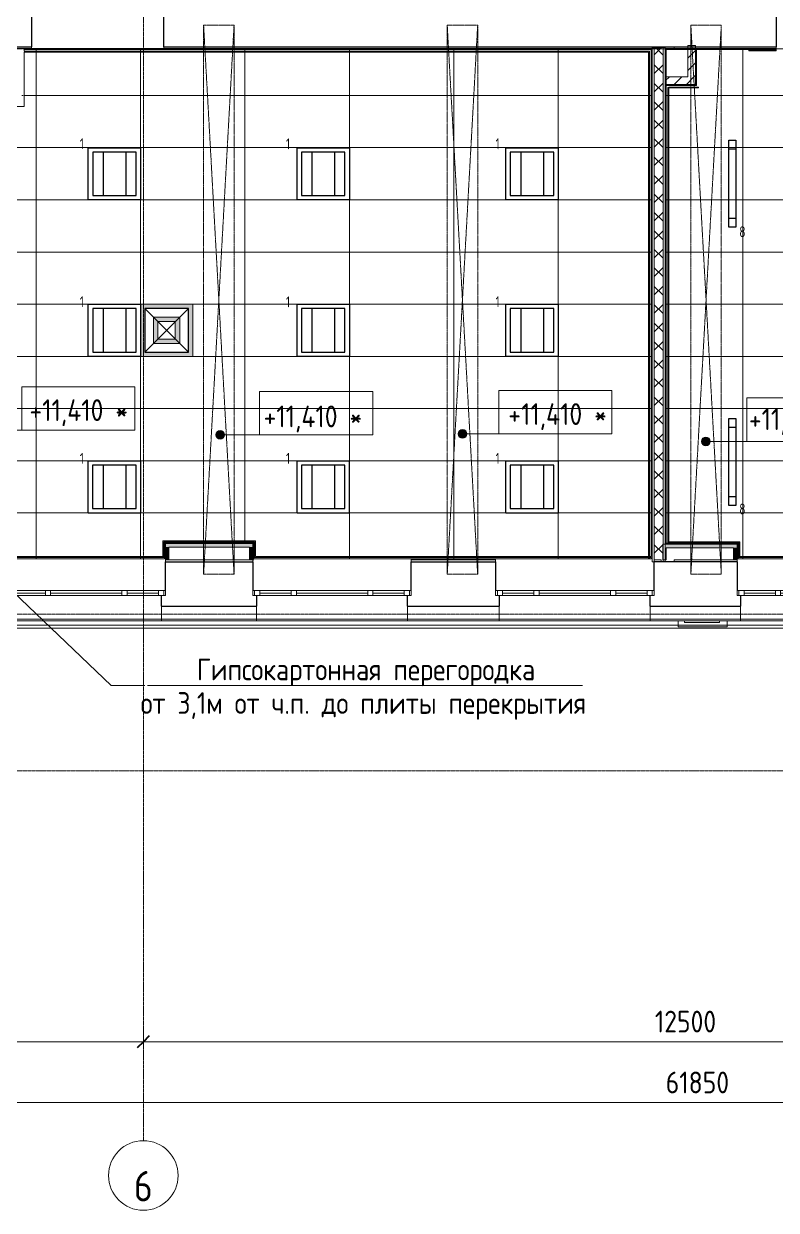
# Model space of a CAD drawing. Header units: millimetres. Extents: x -10438 to 68527, y -5058 to 44223.
# Drawn here: x 16675 to 25324, y -5058 to 8583 of the extents above; entities that cross this region are included whole.
import ezdxf

# ---------------------------------------------------------------- set-up
doc = ezdxf.new("R2010")
doc.units = ezdxf.units.MM
for name, pattern in [('ADSK_Линия сетки', [25, 20, -2.5, 0, -2.5]), ('ADSK_Штрих_ш3 п1_5', [4.5, 3, -1.5]), ('ADSK_Штрихпунктирная 2 точки_ш15 п1_5 п1_5 п1_5', [19.5, 15, -1.5, 0, -1.5, 0, -1.5])]:
    doc.linetypes.add(name, pattern=pattern)
for name, color, linetype, lineweight in [('_ Окна', 7, 'Continuous', 9), ('Аннотация', 7, 'Continuous', 20), ('Каркас', 7, 'Continuous', 18), ('Окна', 7, 'Continuous', 9), ('Оси', 7, 'Continuous', 9), ('Отметки', 7, 'Continuous', 9), ('Потолки штриховка', 7, 'Continuous', 9), ('Размеры', 7, 'Continuous', 9), ('Размеры-100', 7, 'Continuous', 9), ('Стены внутренние', 7, 'Continuous', 18), ('Стены наружные', 7, 'Continuous', 18), ('Стены несущие', 7, 'Continuous', 30), ('Стены отделка', 7, 'Continuous', 30), ('Стены штриховка', 7, 'Continuous', 9), ('Узлы', 7, 'Continuous', 18)]:
    doc.layers.add(name, color=color, linetype=linetype, lineweight=lineweight)
doc.layers.add('Линии', color=7, linetype='Continuous', lineweight=9, true_color=0x00a600)
doc.styles.add('GOST Common', font='GOST_Common.ttf', dxfattribs={"width": 0.9, "height": 350})
doc.styles.add('GOST Common_1', font='GOST_Common.ttf', dxfattribs={"width": 0.9, "height": 250})
doc.styles.add('GOST Common_2', font='GOST_Common.ttf', dxfattribs={"width": 0.9, "height": 250})
doc.styles.add('GOST Common_4', font='GOST_Common.ttf', dxfattribs={"width": 0.8, "height": 350})
doc.dimstyles.new('ADSK_Основной_2_5_мм_Оси', dxfattribs={"dimscale": 304.8, "dimtxt": 251.428749, "dimasz": 0.463911, "dimexe": 0.492126, "dimexo": 0.492126, "dimgap": 0.098425, "dimtad": 1, "dimrnd": 0.01, "dimdsep": 46, "dimtxsty": 'GOST Common_2', "dimblk1": 'OBLIQUE', "dimblk2": 'OBLIQUE', "dimsah": 1, "dimcen": 0.09, "dimdle": 0.492126, "dimazin": 2, "dimtfac": 1, "dimtdec": 4, "dimtix": 1, "dimtmove": 0, "dimatfit": 3, "dimfxl": 1, "dimtvp": 1, "dimtolj": 1, "dimtzin": 0, "dimlwd": 20, "dimlwe": 20, "dimarcsym": 2})
pattern_1 = [(45, (0, 0), (-70.71068, 70.71068), [])]

# ---------------------------------------------------------------- blocks, each defined once
blk = doc.blocks.new('окно трехпол с фрамугой - 1800 и 1820х2300_h___нов_ ок15-V5-План потолков 3-го этажа')
at = {"layer": '_ Окна', "lineweight": 18}
for p, q in [((-910, 75), (-910, 135)), ((-910, 135), (-830, 135)), ((-830, 75), (-910, 75)), ((-830, 135), (-830, 75)), ((-470, 75), (-470, 135)), ((-470, 135), (-410, 135)), ((-410, 75), (-470, 75)), ((-410, 135), (-410, 75)), ((410, 75), (410, 135)), ((410, 135), (470, 135)), ((470, 75), (410, 75)), ((470, 135), (470, 75)), ((830, 135), (830, 75)), ((910, 135), (830, 135)), ((830, 75), (910, 75)), ((910, 75), (910, 135))]:
    blk.add_line(p, q, dxfattribs=at)
at = {"layer": '_ Окна'}
for p, q in [((-890, 75), (-890, 135)), ((-830, 105), (-470, 105)), ((-410, 105), (410, 105)), ((470, 105), (830, 105)), ((890, 75), (890, 135))]:
    blk.add_line(p, q, dxfattribs=at)
at = {"layer": 'Окна'}
for p, q in [((-910, 135), (-910, 75)), ((-830, 135), (-910, 135)), ((-910, 75), (-830, 75)), ((-830, 135), (-470, 135)), ((-470, 75), (-830, 75)), ((-410, 135), (-470, 135)), ((-470, 75), (-410, 75)), ((-410, 135), (410, 135)), ((410, 75), (-410, 75)), ((470, 135), (410, 135)), ((410, 75), (470, 75)), ((470, 135), (830, 135)), ((830, 75), (470, 75)), ((910, 135), (830, 135)), ((830, 75), (910, 75)), ((910, 75), (910, 135))]:
    blk.add_line(p, q, dxfattribs=at)
blk = doc.blocks.new('окно трехпол с фрамугой - 1800 и 1820х2300_h___нов_ ок15-V8-План потолков 3-го этажа')
at = {"layer": '_ Окна', "lineweight": 18}
for p, q in [((-910, 75), (-910, 135)), ((-910, 135), (-830, 135)), ((-830, 75), (-910, 75)), ((-830, 135), (-830, 75)), ((-470, 75), (-470, 135)), ((-470, 135), (-410, 135)), ((-410, 75), (-470, 75)), ((-410, 135), (-410, 75)), ((410, 75), (410, 135)), ((410, 135), (470, 135)), ((470, 75), (410, 75)), ((470, 135), (470, 75)), ((830, 135), (830, 75)), ((910, 135), (830, 135)), ((830, 75), (910, 75)), ((910, 75), (910, 135))]:
    blk.add_line(p, q, dxfattribs=at)
at = {"layer": '_ Окна'}
for p, q in [((-890, 75), (-890, 135)), ((-830, 105), (-470, 105)), ((-410, 105), (410, 105)), ((470, 105), (830, 105)), ((890, 75), (890, 135))]:
    blk.add_line(p, q, dxfattribs=at)
at = {"layer": 'Окна'}
for p, q in [((-910, 135), (-910, 75)), ((-830, 135), (-910, 135)), ((-910, 75), (-830, 75)), ((-830, 135), (-470, 135)), ((-470, 75), (-830, 75)), ((-410, 135), (-470, 135)), ((-470, 75), (-410, 75)), ((-410, 135), (410, 135)), ((410, 75), (-410, 75)), ((470, 135), (410, 135)), ((410, 75), (470, 75)), ((470, 135), (830, 135)), ((830, 75), (470, 75)), ((910, 135), (830, 135)), ((830, 75), (910, 75)), ((910, 75), (910, 135))]:
    blk.add_line(p, q, dxfattribs=at)
blk = doc.blocks.new('Ось сетки - Круг_Ø8 мм-8258-План потолков 3-го этажа')
at = {"layer": 'Оси', "lineweight": 20}
for start, end in [(360, 180), (180, 360)]:
    blk.add_arc((0, 0), 4, start, end, dxfattribs=at)
blk = doc.blocks.new('DIMBLOCK11-План потолков 3-го этажа')
at = {"layer": 'Размеры-100', "lineweight": 20, "transparency": 16777216}
for p, q in [((10150, -3121), (10150, -2971)), ((18050, -3121), (18050, -2971)), ((10150, -3121), (18050, -3121)), ((10150, -3121), (10150, -3171)), ((18050, -3121), (18050, -3171))]:
    blk.add_line(p, q, dxfattribs=at)
at = {"layer": 'Размеры-100', "lineweight": 40, "transparency": 16777216}
for p, q in [((10150, -3121), (10079, -3192)), ((10150, -3121), (10220, -3050)), ((18050, -3121), (17979, -3192)), ((18050, -3121), (18120, -3050))]:
    blk.add_line(p, q, dxfattribs=at)
at = {"layer": 'Размеры-100', "color": 0, "lineweight": 20, "transparency": 16777216, "insert": (13784, -2764), "char_height": 250, "width": 756.84, "attachment_point": 1, "line_spacing_factor": 1.022761, "style": 'GOST Common_2'}
blk.add_mtext('7900', dxfattribs=at)
blk = doc.blocks.new('_Oblique')
at = {"color": 0, "linetype": 'ByBlock', "lineweight": -2}
blk.add_line((-0.5, -0.5), (0.5, 0.5), dxfattribs=at)
blk = doc.blocks.new('DIMBLOCK12-План потолков 3-го этажа')
at = {"layer": 'Размеры-100', "lineweight": 20, "transparency": 16777216}
for p, q in [((18050, -3121), (18050, -2971)), ((30550, -3121), (30550, -2971)), ((18050, -3121), (30550, -3121)), ((18050, -3121), (18050, -3171)), ((30550, -3121), (30550, -3171))]:
    blk.add_line(p, q, dxfattribs=at)
at = {"layer": 'Размеры-100', "lineweight": 40, "transparency": 16777216}
for p, q in [((18050, -3121), (17979, -3192)), ((18050, -3121), (18120, -3050)), ((30550, -3121), (30479, -3192)), ((30550, -3121), (30620, -3050))]:
    blk.add_line(p, q, dxfattribs=at)
at = {"layer": 'Размеры-100', "color": 0, "lineweight": 20, "transparency": 16777216, "insert": (23929, -2764), "char_height": 250, "width": 889.8, "attachment_point": 1, "line_spacing_factor": 1.022761, "style": 'GOST Common_2'}
blk.add_mtext('12500', dxfattribs=at)
blk = doc.blocks.new('DIMBLOCK18-План потолков 3-го этажа')
at = {"layer": 'Размеры-100', "lineweight": 20, "transparency": 16777216}
for p, q in [((-6500, -3821), (-6500, -3671)), ((55350, -3821), (55350, -3671)), ((-6650, -3821), (55500, -3821)), ((-6500, -3821), (-6500, -3871)), ((55350, -3821), (55350, -3871))]:
    blk.add_line(p, q, dxfattribs=at)
at = {"layer": 'Размеры-100', "lineweight": 40, "transparency": 16777216}
for p, q in [((-6500, -3821), (-6430, -3750)), ((55350, -3821), (55420, -3750)), ((-6500, -3821), (-6571, -3892)), ((55350, -3821), (55279, -3892))]:
    blk.add_line(p, q, dxfattribs=at)
at = {"layer": 'Размеры-100', "color": 0, "lineweight": 20, "transparency": 16777216, "insert": (24054, -3464), "char_height": 250, "width": 889.8, "attachment_point": 1, "line_spacing_factor": 1.022761, "style": 'GOST Common_2'}
blk.add_mtext('61850', dxfattribs=at)
blk = doc.blocks.new('Высотные отметки - Рамка-12095-План потолков 3-го этажа')
at = {"layer": 'Аннотация'}
for p, q in [((-6.5, 0), (-6.5, 5)), ((-6.5, 5), (6.5, 5)), ((6.5, 5), (6.5, 0)), ((6.5, 0), (-6.5, 0))]:
    blk.add_line(p, q, dxfattribs=at)
blk = doc.blocks.new('ADSK_Аннотация_Текст_сВыноской - Текст с выноской-2588608-План потолков 3-го этажа')
at = {"layer": 'Аннотация'}
blk.add_line((-25, 0), (25, 0), dxfattribs=at)

msp = doc.modelspace()

# ---------------------------------------------------------------- hatches: boundary and pattern name
at = {"layer": 'Отметки'}
h = msp.add_hatch(color=256, dxfattribs=at)
edge = h.paths.add_edge_path()
edge.add_arc((18933.127, 3856.574), 50, 0, 360)
h = msp.add_hatch(color=256, dxfattribs=at)
edge = h.paths.add_edge_path()
edge.add_arc((21718.97, 3867.091), 50, 0, 360)
h = msp.add_hatch(color=256, dxfattribs=at)
edge = h.paths.add_edge_path()
edge.add_arc((24515.785, 3781.579), 50, 0, 360)
at = {"layer": 'Потолки штриховка', "lineweight": 18}
h = msp.add_hatch(dxfattribs=at)
h.set_pattern_fill('FP_17', color=256, style=0, pattern_type=2)
h.set_pattern_definition([(0, (15617.3, 5358.23), (0, -600), []), (270, (15617.3, 5358.2), (-1200, -7e-14), [])])
h.paths.add_polyline_path([(15499, 2428.232), (15499, 2430.232), (15497.462, 2429.77)])
h.paths.add_polyline_path([(21892.313, 2430.232), (23857.5, 2430.232), (23857.5, 2448.232), (19329.011, 2448.232), (19329.011, 2626.656), (18284.14, 2626.656), (18284.14, 2448.232), (15838.198, 2448.232), (15838.198, 2430.232), (18292.14, 2430.232), (18292.14, 2616.656), (18294.14, 2616.656), (18294.14, 2618.656), (19319.011, 2618.656), (19319.011, 2616.656), (19321.011, 2616.656), (19321.011, 2430.232), (21542.313, 2430.232)])
h.paths.add_polyline_path([(23885.5, 2430.232), (23885.5, 2448.232), (23867.5, 2448.232), (23867.5, 2430.232), (23884.293, 2430.232)])
h.paths.add_polyline_path([(7589.506, 2610.232), (7587.542, 2608.232), (7589.512, 2608.232)])
h.paths.add_polyline_path([(13671.007, 2430.232), (15484, 2430.232), (15483.167, 2433.232), (13679.007, 2433.232), (13679.007, 2618.232), (12639.01, 2618.232), (12639.01, 2448.232), (8034.013, 2448.232), (8034.013, 2633.232), (7607.438, 2633.232), (7591.774, 7900.641), (7573.78, 7900.642), (7589.512, 2610.232), (8024.013, 2610.232), (8024.013, 2608.232), (8026.013, 2608.232), (8026.013, 2430.232), (12647.01, 2430.232), (12647.01, 2608.232), (12649.01, 2608.232), (12649.01, 2610.232), (13669.007, 2610.232), (13669.007, 2608.232), (13671.007, 2608.232), (13671.007, 2433.232)])
h.paths.add_polyline_path([(15497, 2430.232), (15497, 2433.232), (15494, 2432.252), (15494, 2430.232)])
h.paths.add_polyline_path([(15479.007, 2443.232), (15484, 2443.232), (15484, 2728.232), (15494, 2728.232), (15494, 2443.232), (15497, 2443.232), (15497, 7633.238), (14984.198, 7633.238), (14984.198, 7661.238), (14960.198, 7661.238), (14960.198, 7663.238), (14958.198, 7663.241), (14958.198, 7672.642), (14627.313, 7672.642), (14627.313, 8258.238), (8833.198, 8258.238), (8833.198, 8268.238), (14627.313, 8268.238), (14627.313, 8286.238), (8222, 8286.238), (8222, 7900.642), (7601.78, 7900.642), (7601.863, 7882.642), (8210, 7882.642), (8210, 7872.642), (7601.863, 7872.642), (7617.438, 2643.232), (8044.013, 2643.232), (8044.013, 2458.232), (12629.01, 2458.232), (12629.01, 2628.232), (13689.007, 2628.232), (13689.007, 2443.232), (15372.612, 2443.232)])
h.paths.add_polyline_path([(23867.5, 2458.232), (23885.5, 2458.232), (23885.5, 8286.238), (16680, 8286.238), (16680, 8268.238), (23867.5, 8268.238), (23867.5, 2566.403)])
h.paths.add_polyline_path([(22800.192, 2458.232), (23857.5, 2458.232), (23857.5, 8258.238), (16680, 8258.238), (16680, 7633.238), (15838.198, 7633.238), (15838.198, 2458.232), (18274.14, 2458.232), (18274.14, 2636.656), (19339.011, 2636.656), (19339.011, 2458.232), (22438.824, 2458.232)])
h.paths.add_polyline_path([(15509, 2648.232), (15649, 2648.232), (15649, 7633.238), (15509, 7633.238), (15509, 3138.235)])
h.paths.add_polyline_path([(15497, 7643.238), (15497, 7661.238), (14994.198, 7661.238), (14994.198, 7643.238), (15226.028, 7643.238)])
h.paths.add_polyline_path([(16645.457, 7643.238), (16670, 7643.238), (16670, 8286.238), (16652, 8286.238), (16652, 7663.238), (16650, 7663.238), (16650, 7661.238), (15838.198, 7661.238), (15838.198, 7643.238), (16640, 7643.238)])
h.paths.add_polyline_path([(15649, 7643.238), (15649, 7661.238), (15509, 7661.238), (15509, 7643.238), (15572.848, 7643.238)])
h.paths.add_polyline_path([(7571.78, 7900.642), (7573.78, 7900.642), (7571.774, 7902.642)])
h.paths.add_polyline_path([(8235, 8065.642), (8225, 8065.642), (8225, 8263.238), (8235, 8263.238), (8235, 8203.211)])
h.paths.add_polyline_path([(16652, 8286.238), (16650, 8288.238), (16650, 8286.238)])
h.paths.add_polyline_path([(8216, 8286.238), (8216, 8298.238), (8210, 8297.642), (8210, 8286.238)])
h = msp.add_hatch(dxfattribs=at)
h.set_pattern_fill('FP_18', color=256, style=0, pattern_type=2)
h.set_pattern_definition([(0, (28540, 5358.23), (0, -600), []), (270, (28540, 5358.2), (-1200, -7e-14), [])])
h.paths.add_polyline_path([(32918, 2430.232), (32918, 2448.232), (32900, 2448.232), (32900, 2430.232)])
h.paths.add_polyline_path([(32918.473, 2428.232), (32920, 2428.232), (32918, 2430.232), (32918, 2428.232)])
h.paths.add_polyline_path([(24059.5, 2610.232), (24057.5, 2608.232), (24059.5, 2608.232)])
h.paths.add_polyline_path([(26775.231, 2430.232), (29549.501, 2430.232), (29549.501, 2608.232), (29551.501, 2608.569), (29551.501, 2610.232), (30601.5, 2610.232), (30601.5, 2608.232), (30603.5, 2608.232), (30603.5, 2430.232), (32890, 2430.232), (32890, 2448.232), (30611.5, 2448.232), (30611.5, 2633.232), (29541.501, 2633.232), (29541.501, 2448.232), (24894.003, 2448.232), (24894.003, 2618.232), (24077.5, 2618.232), (24077.5, 7850.642), (24087.5, 7850.642), (24087.5, 7855.642), (24432, 7855.642), (24432, 7845.642), (24087.5, 7845.642), (24087.5, 2628.232), (24904.003, 2628.232), (24904.003, 2458.232), (29531.501, 2458.232), (29531.501, 2643.232), (30621.5, 2643.232), (30621.5, 2458.232), (32890, 2458.232), (32890, 7577.642), (31880, 7577.642), (31880, 8273.238), (25009.5, 8273.238), (25009.5, 8283.238), (31908, 8283.238), (31908, 8286.238), (24409, 8286.167), (24409, 7873.642), (24059.5, 7873.642), (24059.5, 2610.232), (24884.003, 2610.232), (24884.003, 2608.232), (24886.003, 2608.232), (24886.003, 2430.232), (26694.003, 2430.232)])
h.paths.add_polyline_path([(32918, 2458.232), (32918, 7577.642), (32900, 7577.542), (32900, 2458.232)])
h.paths.add_polyline_path([(31914.696, 7587.642), (32918, 7587.642), (32918, 7605.642), (31910, 7606.642), (31910, 7607.642), (31908, 7608.695), (31908, 8273.238), (31890, 8273.238), (31890, 7587.642), (31910.584, 7587.642)])
h.paths.add_polyline_path([(32918, 7605.642), (32918.473, 7607.642), (32918, 7607.642)])
h.paths.add_polyline_path([(24309, 7973.642), (24309, 8286.238), (24059.5, 8285.833), (24059.5, 7973.642), (24245.66, 7973.642)])
h.paths.add_polyline_path([(31910, 8286.238), (31910, 8288.238), (31908, 8286.238)])
at = {"layer": 'Стены внутренние', "lineweight": 9}
h = msp.add_hatch(dxfattribs=at)
h.set_pattern_fill('FP_3', color=256, style=0, pattern_type=2)
h.set_pattern_definition([(45, (0, 0), (-106.066, 106.066), []), (135, (0, 0), (-106.066, -106.066), [])])
h.paths.add_polyline_path([(24022.5, 2398.232), (24022.5, 8308.238), (23922.5, 8308.238), (23922.5, 2398.232)])
at = {"layer": 'Стены внутренние', "lineweight": 9, "true_color": 0x005b00}
h = msp.add_hatch(dxfattribs=at)
h.set_pattern_fill('FP_4', color=98, style=0, pattern_type=2)
h.set_pattern_definition(pattern_1)
h.paths.add_polyline_path([(24397, 7973.642), (24397, 8318.238), (24309, 8318.238), (24309, 7973.642), (24361.503, 7973.642)])
h = msp.add_hatch(dxfattribs=at)
h.set_pattern_fill('FP_4', color=98, style=0, pattern_type=2)
h.set_pattern_definition(pattern_1)
h.paths.add_polyline_path([(24107.327, 7885.642), (24397, 7885.642), (24397, 7973.642), (24047.5, 7973.642), (24047.5, 7885.642)])
at = {"layer": 'Стены внутренние'}
for points in [[(18304.14, 2566.656), (19309.011, 2566.656), (19309.011, 2606.656), (18304.14, 2606.656)], [(24059.5, 2418.232), (24059.5, 2598.232), (24047.5, 2598.232), (24047.5, 2418.232)], [(24607.028, 2558.232), (24874.003, 2558.232), (24874.003, 2598.232), (24059.5, 2598.232), (24059.5, 2558.232), (24342.313, 2558.232)], [(18304.14, 2418.232), (18344.14, 2418.232), (18344.14, 2566.656), (18304.14, 2566.403), (18304.14, 2430.232)], [(19309.011, 2418.232), (19309.011, 2566.656), (19269.011, 2566.403), (19269.011, 2418.232)], [(24874.003, 2418.232), (24874.003, 2558.232), (24834.003, 2558.232), (24834.003, 2418.232)]]:
    msp.add_hatch(color=256, dxfattribs=at).paths.add_polyline_path(points)
at = {"layer": 'Узлы', "true_color": 0x939393}
h = msp.add_hatch(color=252, dxfattribs=at)
h.paths.add_polyline_path([(18017.29, 4758.235), (18617.29, 4758.235), (18617.29, 5358.235), (18017.29, 5358.235), (18017.29, 4808.235)])
h.paths.add_polyline_path([(18067.29, 4808.235), (18067.29, 5308.235), (18567.29, 5308.235), (18567.29, 4808.235), (18153.457, 4808.235)])
h.paths.add_polyline_path([(18467.29, 4908.235), (18467.29, 5208.235), (18167.29, 5208.235), (18167.29, 4908.235), (18417.29, 4908.235)])
h.paths.add_polyline_path([(18417.29, 4958.235), (18217.29, 4958.235), (18217.29, 5158.235), (18417.29, 5158.235), (18417.29, 4966.046)])

# ---------------------------------------------------------------- linework, layer by layer
at = {"layer": 'Аннотация'}
for p, q in [((15674.724, 2889.23), (17679.732, 975.512)), ((17679.732, 975.512), (18066.122, 975.512))]:
    msp.add_line(p, q, dxfattribs=at)
at = {"layer": 'Каркас', "color": 8, "linetype": 'ADSK_Штрих_ш3 п1_5', "lineweight": 9, "true_color": 0x808080}
for p, q in [((18742.313, 2418.232), (18742.313, 2566.403)), ((19092.313, 2418.232), (19092.313, 2566.403)), ((24342.313, 2418.232), (24342.313, 2558.232)), ((24692.313, 2418.232), (24692.313, 2558.232))]:
    msp.add_line(p, q, dxfattribs=at)
at = {"layer": 'Линии', "color": 7, "linetype": 'ADSK_Штрихпунктирная 2 точки_ш15 п1_5 п1_5 п1_5'}
for p, q in [((19092.313, 2253.428), (18742.313, 8565.209)), ((18742.313, 8565.209), (19092.313, 8565.209)), ((19092.313, 8565.209), (18742.313, 2253.428)), ((18742.313, 8565.209), (18742.313, 2253.428)), ((19092.313, 2253.428), (19092.313, 8565.209)), ((21892.313, 2253.428), (21542.313, 8565.209)), ((21542.313, 8565.209), (21892.313, 8565.209)), ((21892.313, 8565.209), (21542.313, 2253.428)), ((21542.313, 2253.428), (21542.313, 8565.209)), ((21892.313, 8565.209), (21892.313, 2253.428)), ((24692.313, 2253.428), (24342.313, 8565.209)), ((24342.313, 8565.209), (24692.313, 8565.209)), ((24692.313, 8565.209), (24342.313, 2253.428)), ((24342.313, 2253.428), (24342.313, 8565.209)), ((24692.313, 8565.209), (24692.313, 2253.428)), ((19092.313, 2253.428), (18742.313, 2253.428)), ((21892.313, 2253.428), (21542.313, 2253.428)), ((24692.313, 2253.428), (24342.313, 2253.428))]:
    msp.add_line(p, q, dxfattribs=at)
at = {"layer": 'Линии', "color": 5, "lineweight": 30, "true_color": 0x0000ff}
for p, q in [((24777.603, 7245.833), (24857.603, 7245.833)), ((24777.603, 6245.833), (24777.603, 7245.833)), ((24857.603, 7245.833), (24857.603, 6245.833)), ((17417.29, 7158.235), (18017.29, 7158.235)), ((17417.29, 6558.235), (17417.29, 7158.235)), ((17967.29, 7108.235), (17467.29, 7108.235)), ((17467.29, 7108.235), (17467.29, 6608.235)), ((17587.29, 7108.235), (17587.29, 6608.235)), ((17847.29, 7108.235), (17847.29, 6608.235)), ((17967.29, 6608.235), (17967.29, 7108.235)), ((18017.29, 7158.235), (18017.29, 6558.235)), ((22217.29, 7158.235), (22817.29, 7158.235)), ((22217.29, 6558.235), (22217.29, 7158.235)), ((22767.29, 7108.235), (22267.29, 7108.235)), ((22267.29, 7108.235), (22267.29, 6608.235)), ((22387.29, 7108.235), (22387.29, 6608.235)), ((22647.29, 7108.235), (22647.29, 6608.235)), ((22767.29, 6608.235), (22767.29, 7108.235)), ((22817.29, 7158.235), (22817.29, 6558.235)), ((24777.603, 7145.833), (24857.603, 7145.833)), ((18017.29, 6558.235), (17417.29, 6558.235)), ((17467.29, 6608.235), (17967.29, 6608.235)), ((22817.29, 6558.235), (22217.29, 6558.235)), ((22267.29, 6608.235), (22767.29, 6608.235)), ((24857.603, 6345.833), (24777.603, 6345.833)), ((24857.603, 6245.833), (24777.603, 6245.833)), ((17417.29, 5358.235), (18017.29, 5358.235)), ((17417.29, 4758.235), (17417.29, 5358.235)), ((18017.29, 5358.235), (18017.29, 4758.235)), ((19817.29, 5358.235), (20417.29, 5358.235)), ((19817.29, 4758.235), (19817.29, 5358.235)), ((20417.29, 5358.235), (20417.29, 4758.235)), ((22217.29, 5358.235), (22817.29, 5358.235)), ((22217.29, 4758.235), (22217.29, 5358.235)), ((22817.29, 5358.235), (22817.29, 4758.235)), ((17967.29, 5308.235), (17467.29, 5308.235)), ((17467.29, 5308.235), (17467.29, 4808.235)), ((17587.29, 5308.235), (17587.29, 4808.235)), ((17847.29, 5308.235), (17847.29, 4808.235)), ((17967.29, 4808.235), (17967.29, 5308.235)), ((18567.29, 5308.235), (18067.29, 5308.235)), ((18067.29, 5308.235), (18067.29, 4808.235)), ((18567.29, 4808.235), (18567.29, 5308.235)), ((20367.29, 5308.235), (19867.29, 5308.235)), ((19867.29, 5308.235), (19867.29, 4808.235)), ((19987.29, 5308.235), (19987.29, 4808.235)), ((20247.29, 5308.235), (20247.29, 4808.235)), ((20367.29, 4808.235), (20367.29, 5308.235)), ((22767.29, 5308.235), (22267.29, 5308.235)), ((22267.29, 5308.235), (22267.29, 4808.235)), ((22387.29, 5308.235), (22387.29, 4808.235)), ((22647.29, 5308.235), (22647.29, 4808.235)), ((22767.29, 4808.235), (22767.29, 5308.235)), ((17467.29, 4808.235), (17967.29, 4808.235)), ((18067.29, 4808.235), (18567.29, 4808.235)), ((19867.29, 4808.235), (20367.29, 4808.235)), ((22267.29, 4808.235), (22767.29, 4808.235)), ((18017.29, 4758.235), (17417.29, 4758.235)), ((20417.29, 4758.235), (19817.29, 4758.235)), ((22817.29, 4758.235), (22217.29, 4758.235)), ((24777.603, 4045.833), (24857.603, 4045.833)), ((24777.603, 3045.833), (24777.603, 4045.833)), ((24857.603, 4045.833), (24857.603, 3045.833)), ((24777.603, 3945.833), (24857.603, 3945.833)), ((19816.978, 3558.235), (20416.978, 3558.235)), ((19816.978, 2958.235), (19816.978, 3558.235)), ((20416.978, 3558.235), (20416.978, 2958.235)), ((20366.978, 3508.235), (19866.978, 3508.235)), ((19866.978, 3508.235), (19866.978, 3008.235)), ((19986.978, 3508.235), (19986.978, 3008.235)), ((20246.978, 3508.235), (20246.978, 3008.235)), ((20366.978, 3008.235), (20366.978, 3508.235)), ((24857.603, 3145.833), (24777.603, 3145.833)), ((19866.978, 3008.235), (20366.978, 3008.235)), ((24857.603, 3045.833), (24777.603, 3045.833)), ((20416.978, 2958.235), (19816.978, 2958.235))]:
    msp.add_line(p, q, dxfattribs=at)
at = {"layer": 'Линии', "color": 1, "lineweight": 30, "true_color": 0xff0000}
for p, q in [((19817.29, 7158.235), (20417.29, 7158.235)), ((19817.29, 6558.235), (19817.29, 7158.235)), ((20367.29, 7108.235), (19867.29, 7108.235)), ((19867.29, 7108.235), (19867.29, 6608.235)), ((19987.29, 7108.235), (19987.29, 6608.235)), ((20247.29, 7108.235), (20247.29, 6608.235)), ((20367.29, 6608.235), (20367.29, 7108.235)), ((20417.29, 7158.235), (20417.29, 6558.235)), ((20417.29, 6558.235), (19817.29, 6558.235)), ((19867.29, 6608.235), (20367.29, 6608.235)), ((17416.978, 3558.235), (18016.978, 3558.235)), ((17416.978, 2958.235), (17416.978, 3558.235)), ((18016.978, 3558.235), (18016.978, 2958.235)), ((22216.978, 3558.235), (22816.978, 3558.235)), ((22216.978, 2958.235), (22216.978, 3558.235)), ((22816.978, 3558.235), (22816.978, 2958.235)), ((17966.978, 3508.235), (17466.978, 3508.235)), ((17466.978, 3508.235), (17466.978, 3008.235)), ((17586.978, 3508.235), (17586.978, 3008.235)), ((17846.978, 3508.235), (17846.978, 3008.235)), ((17966.978, 3008.235), (17966.978, 3508.235)), ((22766.978, 3508.235), (22266.978, 3508.235)), ((22266.978, 3508.235), (22266.978, 3008.235)), ((22386.978, 3508.235), (22386.978, 3008.235)), ((22646.978, 3508.235), (22646.978, 3008.235)), ((22766.978, 3008.235), (22766.978, 3508.235)), ((17466.978, 3008.235), (17966.978, 3008.235)), ((22266.978, 3008.235), (22766.978, 3008.235)), ((18016.978, 2958.235), (17416.978, 2958.235)), ((22816.978, 2958.235), (22216.978, 2958.235))]:
    msp.add_line(p, q, dxfattribs=at)
at = {"layer": 'Линии', "color": 7, "lineweight": 18}
for p, q in [((18017.29, 5358.235), (18617.29, 5358.235)), ((18017.29, 4758.235), (18017.29, 5358.235)), ((18617.29, 5358.235), (18617.29, 4758.235)), ((18067.29, 5308.235), (18567.29, 4808.235)), ((18567.29, 5308.235), (18067.29, 4808.235)), ((18617.29, 4758.235), (18017.29, 4758.235))]:
    msp.add_line(p, q, dxfattribs=at)
at = {"layer": 'Линии', "color": 7}
for p, q in [((18617.29, 5358.235), (18017.29, 5358.235)), ((18017.29, 5358.235), (18017.29, 4758.235)), ((18617.29, 4758.235), (18617.29, 5358.235)), ((18067.29, 4808.235), (18067.29, 5308.235)), ((18067.29, 5308.235), (18567.29, 5308.235)), ((18167.29, 5208.235), (18167.29, 4908.235)), ((18467.29, 5208.235), (18167.29, 5208.235)), ((18467.29, 4908.235), (18467.29, 5208.235)), ((18567.29, 5308.235), (18567.29, 4808.235)), ((18217.29, 5158.235), (18417.29, 5158.235)), ((18217.29, 4958.235), (18217.29, 5158.235)), ((18417.29, 5158.235), (18417.29, 4958.235)), ((18417.29, 4958.235), (18217.29, 4958.235)), ((18567.29, 4808.235), (18067.29, 4808.235)), ((18167.29, 4908.235), (18467.29, 4908.235)), ((18017.29, 4758.235), (18617.29, 4758.235))]:
    msp.add_line(p, q, dxfattribs=at)
at = {"layer": 'Оси', "linetype": 'ADSK_Линия сетки'}
for p, q in [((18049.565, -4258.205), (18049.565, 14717.605)), ((-9638.275, 8295), (56004.853, 8295)), ((-9638.275, 1795), (50122.26, 1795)), ((-9638.275, -5), (50122.26, -5))]:
    msp.add_line(p, q, dxfattribs=at)
at = {"layer": 'Отметки', "lineweight": 20}
for p, q in [((16592.239, 3910.053), (17303.455, 3910.053)), ((18933.127, 3856.574), (19461.326, 3856.574)), ((19461.326, 3856.574), (20035.858, 3856.574)), ((21718.97, 3867.091), (22247.169, 3867.091)), ((22247.169, 3867.091), (22784.635, 3867.091)), ((24515.785, 3781.579), (25133.871, 3781.579)), ((25133.871, 3781.579), (25634.733, 3781.579))]:
    msp.add_line(p, q, dxfattribs=at)
at = {"layer": 'Отметки'}
for centre in [(18933.127, 3856.574), (21718.97, 3867.091), (24515.785, 3781.579)]:
    msp.add_circle(centre, 50, dxfattribs=at)
at = {"layer": 'Стены внутренние'}
for p, q in [((18274.14, 2458.232), (16484.14, 2458.232)), ((18284.14, 2448.232), (18284.14, 2458.232)), ((19329.011, 2478.232), (19329.011, 2448.232)), ((19339.011, 2458.232), (19339.011, 2478.232)), ((21129.011, 2458.232), (19339.011, 2458.232)), ((23857.5, 2458.232), (22099.006, 2458.232)), ((23885.5, 2458.232), (23867.5, 2458.232)), ((24894.003, 2458.232), (24894.003, 2448.232)), ((26694.003, 2458.232), (24904.003, 2458.232)), ((16484.14, 2448.232), (18284.14, 2448.232)), ((19329.011, 2448.232), (21129.011, 2448.232)), ((22099.006, 2448.232), (23857.5, 2448.232)), ((23867.5, 2448.232), (23885.5, 2448.232)), ((24894.003, 2448.232), (26694.003, 2448.232))]:
    msp.add_line(p, q, dxfattribs=at)
at = {"layer": 'Стены наружные'}
for p, q in [((23897.5, 8298.238), (23337.5, 8298.238)), ((23337.5, 8286.238), (23337.5, 8298.238)), ((23337.5, 8286.238), (23885.5, 8286.238)), ((23885.5, 8286.238), (23885.5, 7738.238)), ((23897.5, 7738.238), (23897.5, 8298.238)), ((24607.5, 8298.238), (24047.5, 8298.238)), ((24047.5, 8298.238), (24047.5, 7738.238)), ((24059.5, 8286.238), (24397, 8286.238)), ((24059.5, 7738.238), (24059.5, 8286.238)), ((24397, 8286.238), (24397, 7885.642)), ((24409, 8286.238), (24607.5, 8286.238)), ((24409, 7885.642), (24409, 8286.238)), ((24607.5, 8298.238), (24607.5, 8286.238)), ((24409, 7885.642), (24397, 7885.642)), ((23897.5, 7738.238), (23885.5, 7738.238)), ((24059.5, 7738.238), (24047.5, 7738.238)), ((18292.14, 2478.232), (18292.14, 2430.232)), ((19321.011, 2430.232), (19321.011, 2478.232)), ((23885.5, 2478.232), (23885.5, 2458.232)), ((18292.14, 2430.232), (16484.14, 2430.232)), ((19309.011, 2418.232), (19321.011, 2418.232)), ((21129.011, 2430.232), (19321.011, 2430.232)), ((23857.5, 2430.232), (22099.006, 2430.232)), ((23885.5, 2430.232), (23867.5, 2430.232)), ((23885.5, 2448.232), (23885.5, 2430.232)), ((26694.003, 2430.232), (24886.003, 2430.232)), ((16285.252, 1668.232), (24197.208, 1668.232)), ((18259.14, 1738.232), (16524.14, 1738.232)), ((18259.14, 1718.232), (16524.14, 1718.232)), ((16529.01, 1717.232), (18264.01, 1717.232)), ((18264.01, 1717.232), (18264.01, 1718.232)), ((21084.011, 1738.232), (19349.011, 1738.232)), ((19349.011, 1718.232), (21084.011, 1718.232)), ((19349.011, 1718.232), (19349.011, 1717.232)), ((19349.011, 1717.232), (21084.011, 1717.232)), ((21084.011, 1717.232), (21084.011, 1718.232)), ((23874.006, 1738.232), (22139.006, 1738.232)), ((22139.006, 1718.232), (23874.006, 1718.232)), ((22139.006, 1718.232), (22139.006, 1717.232)), ((22139.006, 1717.232), (23874.006, 1717.232)), ((23874.006, 1717.232), (23874.006, 1718.232)), ((24197.208, 1648.232), (24197.208, 1718.232)), ((24197.208, 1668.232), (24757.911, 1668.232)), ((24197.208, 1648.232), (24757.911, 1648.232)), ((24757.911, 1717.232), (24757.911, 1648.232)), ((24757.911, 1668.232), (32616.756, 1668.232)), ((26649.003, 1738.232), (24914.003, 1738.232)), ((24914.003, 1718.232), (26649.003, 1718.232)), ((24914.003, 1718.232), (24914.003, 1717.232)), ((24914.003, 1717.232), (26649.003, 1717.232)), ((13034.337, 1633.232), (35706.597, 1633.232))]:
    msp.add_line(p, q, dxfattribs=at)
at = {"layer": 'Стены несущие'}
for p, q in [((16764, 8758.238), (16764, 8318.238)), ((18284, 8318.238), (18284, 8758.238)), ((25324, 8758.238), (25324, 8318.238)), ((14623, 8318.238), (16764, 8318.238)), ((18284, 8318.238), (25324, 8318.238)), ((18304.14, 2068.232), (18304.14, 2398.232)), ((18304.14, 2398.232), (19309.011, 2398.232)), ((19309.011, 2398.232), (19309.011, 2068.232)), ((21129.011, 2068.232), (21129.011, 2398.232)), ((21129.011, 2398.232), (22099.006, 2398.232)), ((22099.006, 2398.232), (22099.006, 2068.232)), ((23919.006, 2068.232), (23919.006, 2398.232)), ((24000, 2398.232), (23919.006, 2398.232)), ((24874.003, 2398.232), (24000, 2398.232)), ((24874.003, 2398.232), (24874.003, 2068.232)), ((18259.14, 1888.232), (18259.14, 2008.232)), ((19349.011, 2008.232), (19349.011, 1888.232)), ((21084.011, 1888.232), (21084.011, 2008.232)), ((22139.006, 2008.232), (22139.006, 1888.232)), ((23874.006, 1888.232), (23874.006, 2008.232)), ((24914.003, 2008.232), (24914.003, 1888.232)), ((18259.14, 1888.232), (19349.011, 1888.232)), ((21084.011, 1888.232), (22139.006, 1888.232)), ((23874.006, 1888.232), (24914.003, 1888.232))]:
    msp.add_line(p, q, dxfattribs=at)
at = {"layer": 'Стены отделка', "lineweight": 9}
for p, q in [((24309, 7973.642), (24309, 8331.642)), ((24309, 8331.642), (24397, 8331.642)), ((24397, 8331.642), (24397, 8286.238)), ((16077.29, 8298.238), (24000, 8298.238)), ((23897.5, 8286.238), (16680, 8286.238)), ((16680, 8286.238), (16680, 8268.238)), ((16680, 8268.238), (23867.5, 8268.238)), ((16680, 8258.238), (16680, 7633.238)), ((23857.5, 8258.238), (16680, 8258.238)), ((16764, 8318.238), (16764, 8298.238)), ((18284, 8298.238), (18284, 8318.238)), ((23857.5, 2430.232), (23857.5, 8258.238)), ((23867.5, 8268.238), (23867.5, 2430.232)), ((23885.5, 2478.232), (23885.5, 8298.238)), ((23897.5, 2398.232), (23897.5, 8308.238)), ((23897.5, 8308.238), (24047.5, 8308.238)), ((24000, 8318.238), (24000, 8298.238)), ((24047.5, 8308.238), (24047.5, 8298.238)), ((24059.5, 8286.238), (24059.5, 8298.238)), ((24150, 8298.238), (24150, 8318.238)), ((25324, 8286.238), (24397, 8286.238)), ((24607.5, 8298.238), (25324, 8298.238)), ((25009.5, 8283.238), (25324, 8283.238)), ((25009.5, 8273.238), (25009.5, 8283.238)), ((25324, 8273.238), (25009.5, 8273.238)), ((25324, 8318.238), (25324, 8286.238)), ((25324, 8283.238), (25324, 8273.238)), ((24047.5, 7973.642), (24309, 7973.642)), ((24047.5, 7885.642), (24397, 7885.642)), ((24047.5, 7879.642), (24059.5, 7879.642)), ((24409, 7873.642), (24059.5, 7873.642)), ((24077.5, 2618.232), (24077.5, 7850.642)), ((24077.5, 7850.642), (24087.5, 7850.642)), ((24087.5, 7855.642), (24432, 7855.642)), ((24087.5, 7850.642), (24087.5, 7855.642)), ((24087.5, 7845.642), (24087.5, 2628.232)), ((24432, 7845.642), (24087.5, 7845.642)), ((24409, 7885.642), (24409, 7873.642)), ((24432, 7855.642), (24432, 7845.642)), ((24047.5, 7738.238), (24047.5, 2398.232)), ((24059.5, 7738.238), (24059.5, 2610.232)), ((16680, 7633.238), (14984.198, 7633.238)), ((18274.14, 2636.656), (19339.011, 2636.656)), ((18274.14, 2458.232), (18274.14, 2636.656)), ((19329.011, 2626.656), (18284.14, 2626.656)), ((18284.14, 2626.656), (18284.14, 2458.232)), ((18292.14, 2478.232), (18292.14, 2616.656)), ((18294.14, 2618.656), (19319.011, 2618.656)), ((18304.14, 2606.656), (19309.011, 2606.656)), ((18304.14, 2606.656), (18304.14, 2398.232)), ((19309.011, 2398.232), (19309.011, 2606.656)), ((19321.011, 2616.656), (19321.011, 2478.232)), ((19329.011, 2478.232), (19329.011, 2626.656)), ((19339.011, 2636.656), (19339.011, 2478.232)), ((24019.5, 2418.232), (24019.5, 2598.232)), ((24874.003, 2598.232), (24019.5, 2598.232)), ((24059.5, 2610.232), (24884.003, 2610.232)), ((24894.003, 2618.232), (24077.5, 2618.232)), ((24087.5, 2628.232), (24904.003, 2628.232)), ((24874.003, 2398.232), (24874.003, 2598.232)), ((24886.003, 2608.232), (24886.003, 2430.232)), ((24894.003, 2458.232), (24894.003, 2618.232)), ((24904.003, 2628.232), (24904.003, 2458.232)), ((18284.14, 2458.232), (18274.14, 2458.232)), ((18304.14, 2478.232), (18292.14, 2478.232)), ((19269.011, 2566.656), (18344.14, 2566.656)), ((18344.14, 2566.656), (18344.14, 2418.232)), ((19269.011, 2418.232), (19269.011, 2566.656)), ((19321.011, 2478.232), (19309.011, 2478.232)), ((19339.011, 2478.232), (19329.011, 2478.232)), ((21129.011, 2448.232), (21129.011, 2458.232)), ((21129.011, 2458.232), (22099.006, 2458.232)), ((22099.006, 2458.232), (22099.006, 2448.232)), ((23897.5, 2478.232), (23885.5, 2478.232)), ((24834.003, 2558.232), (24059.5, 2558.232)), ((24059.5, 2558.232), (24059.5, 2418.232)), ((24834.003, 2418.232), (24834.003, 2558.232)), ((24904.003, 2458.232), (24894.003, 2458.232)), ((18344.14, 2418.232), (18304.14, 2418.232)), ((19309.011, 2418.232), (18344.14, 2418.232)), ((22099.006, 2448.232), (21129.011, 2448.232)), ((21129.011, 2398.232), (21129.011, 2430.232)), ((21129.011, 2430.232), (22099.006, 2430.232)), ((22099.006, 2430.232), (22099.006, 2398.232)), ((23867.5, 2430.232), (23857.5, 2430.232)), ((23919.006, 2398.232), (23897.5, 2398.232)), ((23919.006, 2398.232), (23919.006, 2418.232)), ((23919.006, 2418.232), (24000, 2418.232)), ((24000, 2418.232), (24000, 2398.232)), ((24059.5, 2418.232), (24019.5, 2418.232)), ((24150, 2398.232), (24150, 2418.232)), ((24874.003, 2418.232), (24150, 2418.232)), ((24886.003, 2430.232), (24874.003, 2430.232)), ((18259.14, 1718.232), (18259.14, 1888.232)), ((19349.011, 1888.232), (19349.011, 1718.232)), ((21084.011, 1718.232), (21084.011, 1888.232)), ((22139.006, 1888.232), (22139.006, 1718.232)), ((23874.006, 1888.232), (23874.006, 1888.232)), ((23874.006, 1718.232), (23874.006, 1888.232)), ((24914.003, 1888.232), (24914.003, 1718.232)), ((18259.14, 1738.232), (19349.011, 1738.232)), ((19349.011, 1718.232), (18259.14, 1718.232)), ((21084.011, 1738.232), (22139.006, 1738.232)), ((22139.006, 1718.232), (21084.011, 1718.232)), ((23874.006, 1738.232), (24914.003, 1738.232)), ((24914.003, 1718.232), (23874.006, 1718.232)), ((24270.857, 1717.232), (23874.006, 1717.232)), ((24270.857, 1718.232), (24270.857, 1698.232)), ((24670.857, 1698.232), (24270.857, 1698.232)), ((24670.857, 1717.232), (24670.857, 1698.232)), ((24914.003, 1717.232), (24670.857, 1717.232))]:
    msp.add_line(p, q, dxfattribs=at)
at = {"layer": 'Стены штриховка'}
for p, q in [((16680, 8298.238), (16680, 8286.238)), ((23885.5, 8288.238), (16680, 8288.238)), ((23887.5, 2478.232), (23887.5, 8286.238)), ((23922.5, 2398.232), (23922.5, 8308.238)), ((24022.5, 2398.232), (24022.5, 8308.238)), ((25324, 8288.238), (24059.5, 8288.238)), ((24057.5, 7879.642), (24057.5, 2608.232)), ((24409, 7875.642), (24059.5, 7875.642)), ((18292.14, 2616.656), (18292.14, 2618.656)), ((18292.14, 2618.656), (18294.14, 2618.656)), ((18292.14, 2616.656), (19321.011, 2616.656)), ((18294.14, 2478.232), (18294.14, 2618.656)), ((19319.011, 2618.656), (19319.011, 2478.232)), ((19319.011, 2618.656), (19321.011, 2618.656)), ((19321.011, 2618.656), (19321.011, 2616.656)), ((24057.5, 2608.232), (24886.003, 2608.232)), ((24884.003, 2610.232), (24884.003, 2430.232)), ((24884.003, 2610.232), (24886.003, 2610.232)), ((24886.003, 2610.232), (24886.003, 2608.232)), ((21129.011, 2428.232), (22099.006, 2428.232)), ((21129.011, 2418.232), (22099.006, 2418.232))]:
    msp.add_line(p, q, dxfattribs=at)

# ---------------------------------------------------------------- block references
at = {"layer": 'Аннотация', "xscale": 100, "yscale": 100, "zscale": 100}
msp.add_blockref('ADSK_Аннотация_Текст_сВыноской - Текст с выноской-2588608-План потолков 3-го этажа', (20598.468, 975.512), dxfattribs=at)
at = {"layer": 'Окна', "rotation": 180}
for name, p in [('окно трехпол с фрамугой - 1800 и 1820х2300_h___нов_ ок15-V5-План потолков 3-го этажа', (17394.14, 2143.232)), ('окно трехпол с фрамугой - 1800 и 1820х2300_h___нов_ ок15-V5-План потолков 3-го этажа', (20219.011, 2143.232)), ('окно трехпол с фрамугой - 1800 и 1820х2300_h___нов_ ок15-V8-План потолков 3-го этажа', (23009.006, 2143.232)), ('окно трехпол с фрамугой - 1800 и 1820х2300_h___нов_ ок15-V5-План потолков 3-го этажа', (25784.003, 2143.232))]:
    msp.add_blockref(name, p, dxfattribs=at)
at = {"layer": 'Оси', "lineweight": 20, "xscale": 99.99999999999993, "yscale": 99.99999999999993, "zscale": 99.99999999999993}
msp.add_blockref('Ось сетки - Круг_Ø8 мм-8258-План потолков 3-го этажа', (18049.565, -4658.205), dxfattribs=at)
at = {"layer": 'Отметки', "lineweight": 20, "extrusion": (0, 0, -1), "xscale": 99.99999999999993, "yscale": 99.99999999999993, "zscale": 99.99999999999993}
for p in [(-17303.455, 3910.053), (-22784.635, 3867.091), (-20035.858, 3856.574), (-25634.733, 3781.579)]:
    msp.add_blockref('Высотные отметки - Рамка-12095-План потолков 3-го этажа', p, dxfattribs=at)

# ---------------------------------------------------------------- texts
at = {"layer": 'Аннотация', "lineweight": 9, "line_spacing_factor": 1.022766}
for s, insert, char_height, width, attachment_point, style in [('\\pt180,360,540,720,900,1080,1260,1440,1620,1800,1980,2160,2340,2520,2700,2880,3060,3240,3420,3600,3780,3960,4140,4320,4500,4680,4860,5040,5220,5400,5580,5760;1 ', (17343.122, 7202.568), 125, 175.5, 5, 'GOST Common_4'), ('\\pt180,360,540,720,900,1080,1260,1440,1620,1800,1980,2160,2340,2520,2700,2880,3060,3240,3420,3600,3780,3960,4140,4320,4500,4680,4860,5040,5220,5400,5580,5760;1 ', (19712.75, 7202.568), 125, 175.5, 5, 'GOST Common_4'), ('\\pt180,360,540,720,900,1080,1260,1440,1620,1800,1980,2160,2340,2520,2700,2880,3060,3240,3420,3600,3780,3960,4140,4320,4500,4680,4860,5040,5220,5400,5580,5760;1 ', (22121.361, 7202.568), 125, 175.5, 5, 'GOST Common_4'), ('\\pt180,360,540,720,900,1080,1260,1440,1620,1800,1980,2160,2340,2520,2700,2880,3060,3240,3420,3600,3780,3960,4140,4320,4500,4680,4860,5040,5220,5400,5580,5760;8 ', (24934.545, 6191.76), 125, 175.5, 5, 'GOST Common_4'), ('\\pt180,360,540,720,900,1080,1260,1440,1620,1800,1980,2160,2340,2520,2700,2880,3060,3240,3420,3600,3780,3960,4140,4320,4500,4680,4860,5040,5220,5400,5580,5760;1 ', (17343.122, 5386.435), 125, 175.5, 5, 'GOST Common_4'), ('\\pt180,360,540,720,900,1080,1260,1440,1620,1800,1980,2160,2340,2520,2700,2880,3060,3240,3420,3600,3780,3960,4140,4320,4500,4680,4860,5040,5220,5400,5580,5760;1 ', (19712.75, 5386.435), 125, 175.5, 5, 'GOST Common_4'), ('\\pt180,360,540,720,900,1080,1260,1440,1620,1800,1980,2160,2340,2520,2700,2880,3060,3240,3420,3600,3780,3960,4140,4320,4500,4680,4860,5040,5220,5400,5580,5760;1 ', (22121.361, 5386.435), 125, 175.5, 5, 'GOST Common_4'), ('\\pt180,360,540,720,900,1080,1260,1440,1620,1800,1980,2160,2340,2520,2700,2880,3060,3240,3420,3600,3780,3960,4140,4320,4500,4680,4860,5040,5220,5400,5580,5760;1 ', (17343.122, 3586.037), 125, 175.5, 5, 'GOST Common_4'), ('\\pt180,360,540,720,900,1080,1260,1440,1620,1800,1980,2160,2340,2520,2700,2880,3060,3240,3420,3600,3780,3960,4140,4320,4500,4680,4860,5040,5220,5400,5580,5760;1 ', (19712.75, 3586.037), 125, 175.5, 5, 'GOST Common_4'), ('\\pt180,360,540,720,900,1080,1260,1440,1620,1800,1980,2160,2340,2520,2700,2880,3060,3240,3420,3600,3780,3960,4140,4320,4500,4680,4860,5040,5220,5400,5580,5760;1 ', (22121.361, 3586.037), 125, 175.5, 5, 'GOST Common_4'), ('\\pt180,360,540,720,900,1080,1260,1440,1620,1800,1980,2160,2340,2520,2700,2880,3060,3240,3420,3600,3780,3960,4140,4320,4500,4680,4860,5040,5220,5400,5580,5760;8 ', (24934.545, 3004.468), 125, 175.5, 5, 'GOST Common_4'), ('\\pt1143,2286,3429,4572,5715,6858,8001,9144,10287,11430,12573,13716,14859,16002,17145,18288,19431,20574,21717,22860,24003,25146,26289,27432,28575,29718,30861,32004,33147,34290,35433,36576;Гипсокартонная перегородка', (20609.272, 1125.873), 250, 4173.3, 5, 'GOST Common_1'), ('\\pt1143,2286,3429,4572,5715,6858,8001,9144,10287,11430,12573,13716,14859,16002,17145,18288,19431,20574,21717,22860,24003,25146,26289,27432,28575,29718,30861,32004,33147,34290,35433,36576;от 3,1м от ч.п. до плиты перекрытия', (20578.472, 898.554), 250, 5030.1, 2, 'GOST Common_1')]:
    msp.add_mtext(s, dxfattribs=dict(at, insert=insert, char_height=char_height, width=width, attachment_point=attachment_point, style=style))
at = {"layer": 'Оси', "insert": (18048.735, -4781.11), "char_height": 350, "width": 232.2, "attachment_point": 5, "line_spacing_factor": 1.022766, "style": 'GOST Common'}
msp.add_mtext('\\pt89.999,180.0015,270.0005,359.9995,449.9985,540.001,630,719.999,810.0015,900.0005,989.9995,1079.9985,1170.001,1260,1349.999,1440.0015,1530.0005,1619.9995,1709.9985,1800.001,1890,1979.999,2070.0015,2160.0005,2249.9995,2339.9985,2430.001,2520,2609.999,2700.0015,2790.0005,2879.9995;6', dxfattribs=at)
at = {"layer": 'Отметки', "lineweight": 20, "char_height": 250, "width": 1366.73497, "attachment_point": 1, "line_spacing_factor": 1.022761, "style": 'GOST Common_2'}
for insert in [(16740.608, 4265.578), (19432.064, 4193.499), (22243.774, 4220.451), (25009.528, 4162.38)]:
    msp.add_mtext('+11,410 *', dxfattribs=dict(at, insert=insert))

# ---------------------------------------------------------------- dimensions: what is measured, and where the dimension line sits
at = {"layer": 'Размеры', "lineweight": 20}
for base, p1, p2, override, picture, middle in [((18049.565, -3121.001), (10149.565, -3021.016), (18049.565, -3021.016), {"dimpost": '<>', "dimfxl": 7900}, 'DIMBLOCK11-План потолков 3-го этажа', (14099.565, -2966.001)), ((30549.565, -3121.001), (18049.565, -3021.016), (30549.565, -3021.016), {"dimpost": '<>', "dimfxl": 12500}, 'DIMBLOCK12-План потолков 3-го этажа', (24299.565, -2966.001)), ((55349.565, -3821.001), (-6500.435, -3721.016), (55349.565, -3721.016), {"dimpost": '<>', "dimfxl": 61850}, 'DIMBLOCK18-План потолков 3-го этажа', (24424.565, -3666.001))]:
    dim = msp.add_linear_dim(base=base, p1=p1, p2=p2, dimstyle='ADSK_Основной_2_5_мм_Оси', override=override, dxfattribs=at)
    dim.commit()
    dim.dimension.update_dxf_attribs({"geometry": picture, "text_midpoint": middle})

doc.saveas('drawing.dxf')
